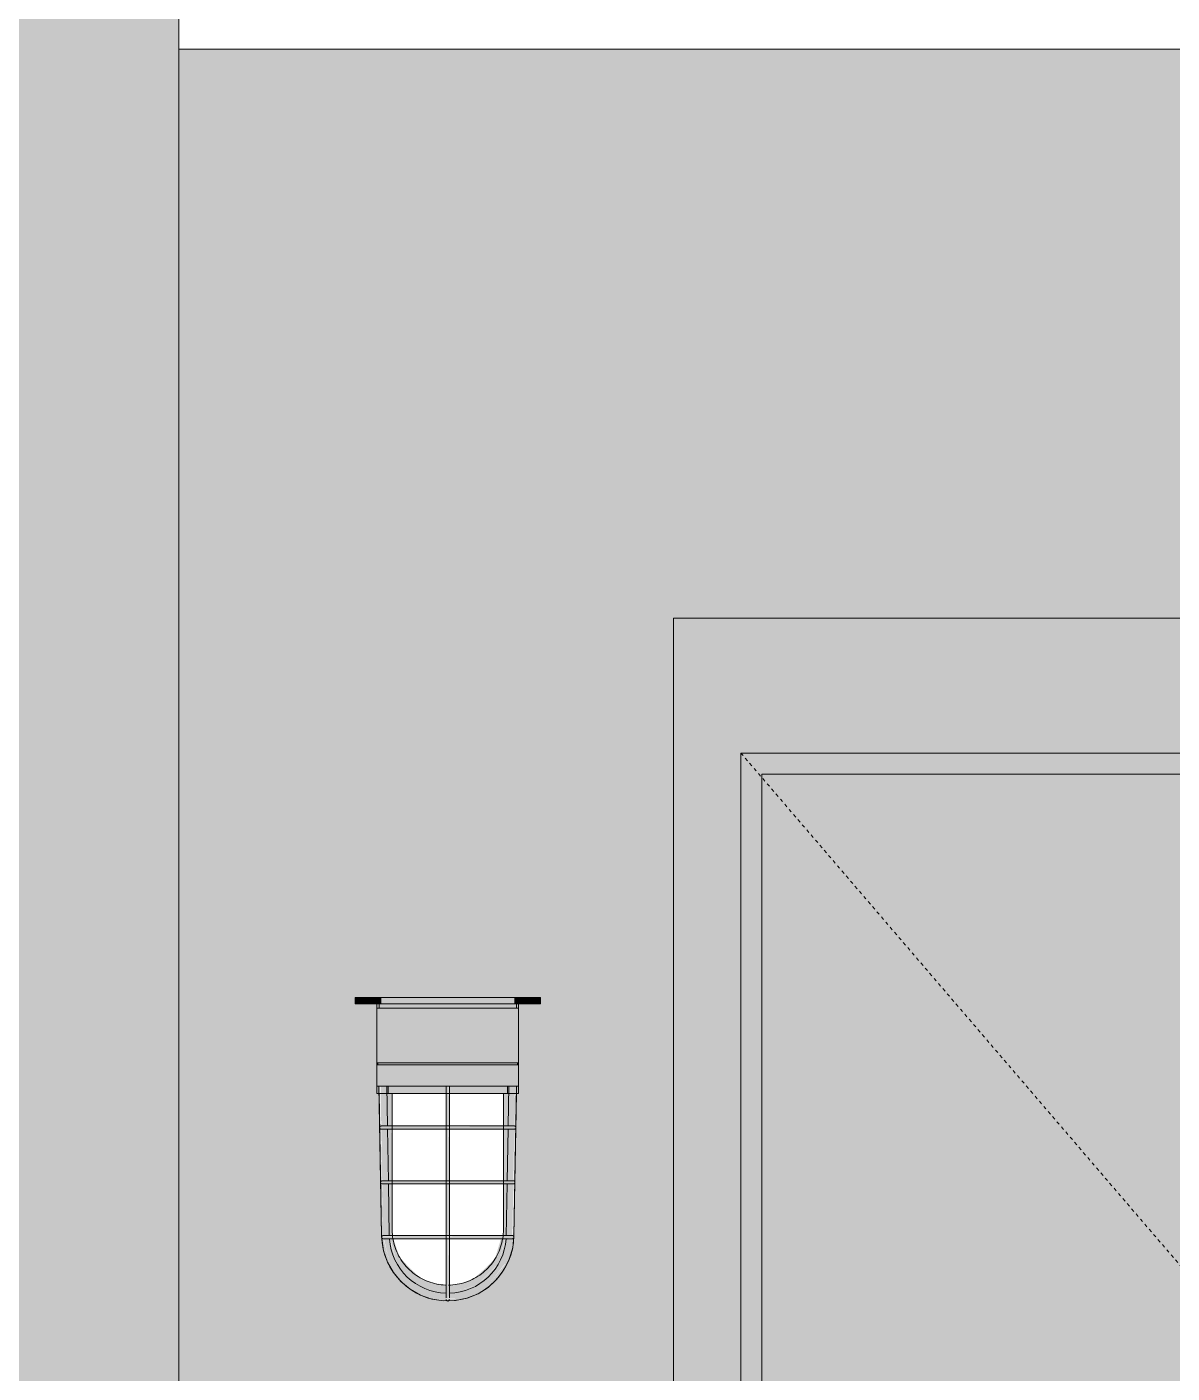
# Model space of a CAD drawing. Header units: inches. Extents: x 2872 to 9394, y -6 to 375.
# Drawn here: x 6755.53 to 6789.47, y 201.61 to 241.53 of the extents above; entities that cross this region are included whole.
import ezdxf

# ---------------------------------------------------------------- set-up
doc = ezdxf.new("R2010")
doc.units = ezdxf.units.IN
doc.header["$MEASUREMENT"] = 0
doc.linetypes.add('Dash 1_16_', pattern=[0.125, 0.0625, -0.0625])
for name, color, linetype, lineweight in [('0-4', 90, 'Continuous', 5), ('A-DOOR', 31, 'Continuous', 18), ('A-DOOR-10', 31, 'Dash 1_16_', 9), ('A-DOOR-FRAM', 31, 'Continuous', 9), ('A-DOOR-FRAM-3', 31, 'Continuous', 18), ('A-FLOR-4', 250, 'Continuous', 18), ('E-LITE-EQPM', 33, 'Continuous', 9), ('I-WALL', 2, 'Continuous', 18), ('I-WALL-1', 2, 'Continuous', 5)]:
    doc.layers.add(name, color=color, linetype=linetype, lineweight=lineweight)

# ---------------------------------------------------------------- blocks, each defined once
blk = doc.blocks.new('CTR - 1st Phase - Shell_rvt-6-INTERIOR ELEVATION - CORRIDOR EAST _202_E_ - 2ND FLOOR - WEST WALL')
at = {"layer": 'A-FLOR-4'}
blk.add_line((2775.699, 240.875), (2653.749, 240.875), dxfattribs=at)
blk = doc.blocks.new('Lighting-Flood-Cooper-All-Pro-VT1730-LED - Lighting-Flood-Cooper-All-Pro-VT1730-LED-V60-INTERIOR ELEVATION - CORRIDOR EAST _202_E_ - 2ND FLOOR - WEST WALL')
at = {"layer": 'E-LITE-EQPM'}
for points in [[(2765.167, 212.562), (2765.167, 212.75), (2764.976, 212.75), (2764.99, 212.562), (2765.11, 212.562)], [(2765.273, 212.562), (2765.375, 212.562), (2765.375, 212.75), (2765.167, 212.75), (2765.167, 212.562)], [(2765.52, 212.562), (2765.738, 212.562), (2765.724, 212.75), (2765.375, 212.75), (2765.375, 212.562)], [(2768.762, 210.812), (2769.824, 210.812), (2769.824, 212.437), (2765.624, 212.437), (2765.624, 210.812), (2768.612, 210.812)], [(2765.823, 212.437), (2769.761, 212.437), (2769.761, 212.562), (2765.686, 212.562), (2765.686, 212.437), (2765.787, 212.437)], [(2769.09, 212.562), (2769.709, 212.562), (2769.699, 212.75), (2765.738, 212.75), (2765.749, 212.562), (2769.065, 212.562)], [(2769.709, 212.562), (2770.072, 212.562), (2770.072, 212.75), (2769.709, 212.75), (2769.709, 212.601)], [(2770.072, 212.562), (2770.281, 212.562), (2770.281, 212.75), (2770.072, 212.75)], [(2770.338, 212.562), (2770.472, 212.562), (2770.457, 212.75), (2770.281, 212.75), (2770.281, 212.562)], [(2768.914, 210.75), (2769.792, 210.75), (2769.792, 210.812), (2765.655, 210.812), (2765.655, 210.75), (2768.851, 210.75)], [(2769.033, 210.125), (2769.824, 210.125), (2769.824, 210.75), (2765.624, 210.75), (2765.624, 210.125), (2768.91, 210.125)], [(2765.765, 205.678), (2765.808, 205.69), (2765.709, 210.125), (2765.687, 210.125), (2765.738, 207.068), (2765.752, 206.582), (2765.765, 205.679)], [(2769.683, 205.678), (2769.739, 208.736), (2769.742, 209.221), (2769.755, 210.125), (2769.716, 210.125), (2769.661, 205.679), (2769.677, 205.679)], [(2769.153, 207.221), (2769.684, 207.24), (2769.657, 207.315), (2767.771, 207.294), (2767.724, 207.27), (2767.677, 207.297), (2767.669, 207.315), (2765.771, 207.297), (2765.763, 207.24), (2765.924, 207.221), (2766.023, 207.221), (2767.677, 207.225), (2767.696, 207.261), (2767.74, 207.265), (2767.771, 207.242), (2767.771, 207.221), (2769.09, 207.221)], [(2767.668, 203.752), (2768.062, 203.788), (2768.301, 203.844), (2768.582, 203.953), (2768.995, 204.218), (2769.215, 204.449), (2769.439, 204.77), (2769.551, 205.022), (2769.606, 205.157), (2769.661, 205.449), (2769.661, 205.679), (2769.65, 205.664), (2769.631, 205.611), (2769.619, 205.596), (2769.413, 204.828), (2768.906, 204.206), (2768.145, 203.844), (2767.748, 203.826), (2767.712, 203.768), (2767.689, 203.776), (2767.689, 203.837), (2767.677, 203.844), (2767.259, 203.865), (2766.541, 204.206), (2766.006, 204.872), (2765.809, 205.614), (2765.794, 205.615), (2765.778, 205.679), (2765.77, 205.678), (2765.816, 205.281), (2765.842, 205.157), (2766.066, 204.662), (2766.422, 204.252), (2766.657, 204.074), (2766.9, 203.932), (2767.408, 203.776), (2767.623, 203.762)], [(2766.628, 205.596), (2767.681, 205.599), (2767.699, 205.637), (2767.756, 205.631), (2767.771, 205.596), (2769.653, 205.615), (2769.627, 205.69), (2767.758, 205.672), (2767.74, 205.647), (2767.697, 205.655), (2767.688, 205.687), (2767.677, 205.69), (2765.8, 205.669), (2765.798, 205.615), (2766.265, 205.596), (2766.597, 205.596)]]:
    blk.add_hatch(color=256, dxfattribs=at).paths.add_polyline_path(points, flags=0)
h = blk.add_hatch(color=256, dxfattribs=at)
h.paths.add_polyline_path([(2767.473, 203.844), (2767.677, 203.844), (2767.677, 203.991), (2766.866, 204.206), (2766.222, 204.864), (2765.992, 205.597), (2765.827, 205.606), (2766.009, 204.86), (2766.541, 204.206), (2767.302, 203.844)], flags=0)
h.paths.add_polyline_path([(2768.145, 203.844), (2768.907, 204.206), (2769.448, 204.896), (2769.622, 205.61), (2769.433, 205.596), (2769.215, 204.828), (2768.582, 204.206), (2767.771, 203.991), (2767.771, 203.844), (2768.062, 203.844)], flags=0)
h.paths.add_polyline_path([(2765.809, 205.686), (2765.893, 205.69), (2765.99, 205.702), (2765.963, 207.23), (2765.846, 207.226), (2765.782, 207.221), (2765.808, 205.69)], flags=0)
h.paths.add_polyline_path([(2769.639, 205.686), (2769.666, 207.237), (2769.484, 207.221), (2769.458, 205.69), (2769.639, 205.686)], flags=0)
h.paths.add_polyline_path([(2765.78, 207.312), (2765.862, 207.315), (2765.962, 207.315), (2765.935, 208.855), (2765.826, 208.85), (2765.753, 208.846), (2765.78, 207.315)], flags=0)
h.paths.add_polyline_path([(2769.667, 207.312), (2769.694, 208.861), (2769.513, 208.846), (2769.486, 207.315), (2769.657, 207.315)], flags=0)
h.paths.add_polyline_path([(2765.752, 208.937), (2765.835, 208.94), (2765.933, 208.94), (2765.912, 210.125), (2765.731, 210.125), (2765.752, 208.94)], flags=0)
h.paths.add_polyline_path([(2769.696, 208.937), (2769.716, 210.125), (2769.535, 210.125), (2769.535, 208.94), (2769.685, 208.94)], flags=0)
h = blk.add_hatch(color=256, dxfattribs=at)
h.paths.add_polyline_path([(2765.99, 209.899), (2767.679, 209.899), (2767.677, 210.125), (2765.956, 210.125), (2765.956, 209.899)], flags=0)
h.paths.add_polyline_path([(2769.126, 209.899), (2769.492, 209.899), (2769.492, 210.125), (2767.759, 210.125), (2767.78, 209.899), (2769.09, 209.899)], flags=0)
h = blk.add_hatch(color=256, dxfattribs=at)
h.paths.add_polyline_path([(2767.718, 205.678), (2767.759, 205.69), (2767.771, 206.451), (2767.756, 207.257), (2767.724, 207.265), (2767.677, 207.245), (2767.697, 205.679), (2767.708, 205.678)], flags=0)
h.paths.add_polyline_path([(2767.733, 207.27), (2767.771, 207.302), (2767.752, 208.882), (2767.751, 208.905), (2767.771, 208.94), (2767.75, 210.125), (2767.688, 210.107), (2767.677, 209.356), (2767.699, 208.898), (2767.69, 208.882), (2767.677, 208.842), (2767.696, 207.278), (2767.724, 207.27)], flags=0)
h = blk.add_hatch(color=256, dxfattribs=at)
h.paths.add_polyline_path([(2769.153, 208.846), (2769.712, 208.864), (2769.685, 208.94), (2767.771, 208.918), (2767.754, 208.881), (2767.771, 208.846), (2769.09, 208.846)], flags=0)
h.paths.add_polyline_path([(2766.056, 208.846), (2767.677, 208.85), (2767.699, 208.89), (2767.691, 208.906), (2767.625, 208.94), (2765.75, 208.936), (2765.736, 208.864), (2765.898, 208.846), (2765.986, 208.846), (2766.054, 208.846)], flags=0)
h = blk.add_hatch(color=256, dxfattribs=at)
h.paths.add_polyline_path([(2767.729, 203.762), (2767.771, 203.964), (2767.75, 205.477), (2767.748, 205.639), (2767.689, 205.631), (2767.681, 205.596), (2767.677, 203.844), (2767.706, 203.826), (2767.706, 203.77), (2767.725, 203.764)], flags=0)
h.paths.add_polyline_path([(2767.724, 205.644), (2767.746, 205.649), (2767.75, 205.679), (2767.69, 205.66), (2767.721, 205.645)], flags=0)
for p, q in [((2764.974, 212.75), (2764.974, 212.562)), ((2764.976, 212.75), (2765.167, 212.75)), ((2765.167, 212.562), (2764.976, 212.562)), ((2765.167, 212.75), (2765.375, 212.75)), ((2765.167, 212.75), (2765.167, 212.562)), ((2765.375, 212.562), (2765.167, 212.562)), ((2765.375, 212.75), (2765.738, 212.75)), ((2765.738, 212.562), (2765.375, 212.562)), ((2765.624, 209.899), (2765.624, 212.75)), ((2765.624, 212.75), (2769.824, 212.75)), ((2765.624, 212.437), (2765.624, 210.812)), ((2765.624, 212.437), (2769.824, 212.437)), ((2765.686, 212.562), (2765.686, 212.437)), ((2765.738, 212.75), (2769.709, 212.75)), ((2765.738, 212.562), (2765.738, 212.75)), ((2769.709, 212.562), (2765.738, 212.562)), ((2769.709, 212.75), (2770.072, 212.75)), ((2769.709, 212.75), (2769.709, 212.562)), ((2770.072, 212.562), (2769.709, 212.562)), ((2769.761, 212.437), (2769.761, 212.562)), ((2769.824, 212.75), (2769.824, 209.899)), ((2769.824, 210.812), (2769.824, 212.437)), ((2770.072, 212.75), (2770.281, 212.75)), ((2770.281, 212.562), (2770.072, 212.562)), ((2770.281, 212.75), (2770.472, 212.75)), ((2770.281, 212.75), (2770.281, 212.562)), ((2770.472, 212.562), (2770.281, 212.562)), ((2770.474, 212.562), (2770.474, 212.75)), ((2765.624, 210.812), (2769.824, 210.812)), ((2765.655, 210.812), (2765.655, 210.75)), ((2769.792, 210.75), (2769.792, 210.812)), ((2765.624, 210.75), (2765.624, 210.125)), ((2765.624, 210.75), (2769.824, 210.75)), ((2769.824, 210.125), (2769.824, 210.75)), ((2765.624, 210.125), (2769.824, 210.125)), ((2765.684, 210.125), (2765.762, 205.678)), ((2765.913, 210.125), (2765.933, 208.94)), ((2765.956, 210.125), (2765.956, 209.899)), ((2767.677, 210.126), (2767.677, 205.679)), ((2767.771, 205.679), (2767.771, 210.126)), ((2769.492, 209.899), (2769.492, 210.125)), ((2769.535, 210.125), (2769.514, 208.94)), ((2769.686, 205.678), (2769.763, 210.125)), ((2769.824, 209.899), (2765.624, 209.899)), ((2765.688, 209.899), (2765.762, 205.681)), ((2765.956, 209.899), (2767.679, 209.899)), ((2766.074, 209.899), (2766.074, 205.871)), ((2767.769, 209.899), (2769.492, 209.899)), ((2769.374, 205.871), (2769.374, 209.899)), ((2769.759, 209.899), (2769.686, 205.681)), ((2765.876, 208.846), (2765.903, 208.846)), ((2765.935, 208.855), (2765.962, 207.31)), ((2769.513, 208.846), (2769.486, 207.31)), ((2765.903, 207.221), (2765.922, 207.221)), ((2765.963, 207.23), (2765.99, 205.682)), ((2769.484, 207.224), (2769.457, 205.682)), ((2765.931, 205.596), (2765.951, 205.596)), ((2767.677, 205.596), (2767.677, 205.303)), ((2767.677, 203.991), (2767.677, 204.206)), ((2767.771, 204.206), (2767.771, 203.991)), ((2767.677, 203.844), (2767.677, 203.978)), ((2767.771, 203.978), (2767.771, 203.844))]:
    blk.add_line(p, q, dxfattribs=at)
at = {"layer": 'E-LITE-EQPM', "flags": 128}
for points in [[(2765.752, 208.846), (2765.75, 208.846), (2765.748, 208.846), (2765.746, 208.846), (2765.744, 208.846), (2765.742, 208.847), (2765.741, 208.847), (2765.739, 208.848), (2765.737, 208.848), (2765.735, 208.849), (2765.734, 208.85), (2765.732, 208.85), (2765.73, 208.851), (2765.728, 208.852), (2765.727, 208.853), (2765.725, 208.854), (2765.724, 208.855), (2765.722, 208.856), (2765.721, 208.858), (2765.719, 208.859), (2765.718, 208.86), (2765.717, 208.861), (2765.716, 208.863), (2765.714, 208.864), (2765.713, 208.866), (2765.712, 208.867), (2765.711, 208.869), (2765.71, 208.871), (2765.71, 208.872), (2765.709, 208.874), (2765.708, 208.876), (2765.707, 208.878), (2765.707, 208.879), (2765.706, 208.881), (2765.706, 208.883), (2765.706, 208.885), (2765.705, 208.887), (2765.705, 208.889), (2765.705, 208.89), (2765.705, 208.892), (2765.705, 208.894), (2765.705, 208.896), (2765.705, 208.898), (2765.705, 208.9), (2765.706, 208.902), (2765.706, 208.903), (2765.707, 208.905), (2765.707, 208.907), (2765.708, 208.909), (2765.708, 208.911), (2765.709, 208.912), (2765.71, 208.914), (2765.711, 208.916), (2765.712, 208.917), (2765.713, 208.919), (2765.714, 208.92), (2765.715, 208.922), (2765.716, 208.923), (2765.717, 208.925), (2765.719, 208.926), (2765.72, 208.927), (2765.722, 208.929), (2765.723, 208.93), (2765.724, 208.931), (2765.726, 208.932), (2765.728, 208.933), (2765.729, 208.934), (2765.731, 208.935), (2765.733, 208.936), (2765.734, 208.936), (2765.736, 208.937), (2765.738, 208.938), (2765.74, 208.938), (2765.741, 208.938), (2765.743, 208.939), (2765.745, 208.939), (2765.747, 208.939), (2765.749, 208.94), (2765.751, 208.94), (2765.752, 208.94)], [(2765.752, 208.94), (2765.753, 208.94), (2765.758, 208.94), (2765.766, 208.94), (2765.777, 208.94), (2765.791, 208.94), (2765.808, 208.94)], [(2769.696, 208.94), (2769.694, 208.94), (2769.689, 208.94), (2769.682, 208.94), (2769.671, 208.94), (2769.656, 208.94), (2769.639, 208.94), (2769.619, 208.94), (2769.596, 208.94), (2769.569, 208.94), (2769.54, 208.94), (2769.508, 208.94), (2769.473, 208.94), (2769.435, 208.94), (2769.394, 208.94), (2769.351, 208.94), (2769.305, 208.94), (2769.257, 208.94), (2769.206, 208.94), (2769.153, 208.94), (2769.098, 208.94), (2769.04, 208.94), (2768.98, 208.94), (2768.918, 208.94), (2768.855, 208.94), (2768.789, 208.94), (2768.722, 208.94), (2768.653, 208.94), (2768.583, 208.94), (2768.511, 208.94), (2768.438, 208.94), (2768.364, 208.94), (2768.289, 208.94), (2768.213, 208.94), (2768.136, 208.94), (2768.059, 208.94), (2767.981, 208.94), (2767.903, 208.94), (2767.824, 208.94), (2767.745, 208.94), (2767.666, 208.94), (2767.587, 208.94), (2767.509, 208.94), (2767.431, 208.94), (2767.353, 208.94), (2767.276, 208.94), (2767.199, 208.94), (2767.124, 208.94), (2767.049, 208.94), (2766.975, 208.94), (2766.903, 208.94), (2766.832, 208.94), (2766.762, 208.94), (2766.694, 208.94), (2766.628, 208.94), (2766.563, 208.94), (2766.5, 208.94), (2766.44, 208.94), (2766.381, 208.94), (2766.324, 208.94), (2766.27, 208.94), (2766.218, 208.94), (2766.168, 208.94), (2766.121, 208.94), (2766.076, 208.94), (2766.034, 208.94), (2765.995, 208.94), (2765.958, 208.94), (2765.924, 208.94), (2765.894, 208.94), (2765.866, 208.94), (2765.841, 208.94), (2765.819, 208.94), (2765.8, 208.94), (2765.784, 208.94), (2765.772, 208.94), (2765.762, 208.94), (2765.756, 208.94), (2765.752, 208.94), (2765.752, 208.94)], [(2765.819, 208.846), (2765.8, 208.846), (2765.784, 208.846), (2765.772, 208.846), (2765.762, 208.846), (2765.756, 208.846), (2765.752, 208.846), (2765.752, 208.846)], [(2765.752, 208.846), (2765.753, 208.846), (2765.758, 208.846), (2765.766, 208.846), (2765.777, 208.846), (2765.791, 208.846), (2765.808, 208.846), (2765.829, 208.846), (2765.852, 208.846), (2765.878, 208.846), (2765.907, 208.846), (2765.94, 208.846), (2765.975, 208.846), (2766.012, 208.846), (2766.053, 208.846), (2766.096, 208.846), (2766.142, 208.846), (2766.19, 208.846), (2766.241, 208.846), (2766.294, 208.846), (2766.35, 208.846), (2766.408, 208.846), (2766.467, 208.846), (2766.529, 208.846), (2766.593, 208.846), (2766.658, 208.846), (2766.725, 208.846), (2766.794, 208.846), (2766.865, 208.846), (2766.936, 208.846), (2767.009, 208.846), (2767.083, 208.846), (2767.158, 208.846), (2767.234, 208.846), (2767.311, 208.846), (2767.389, 208.846), (2767.467, 208.846), (2767.545, 208.846), (2767.624, 208.846), (2767.702, 208.846), (2767.781, 208.846), (2767.86, 208.846), (2767.939, 208.846), (2768.017, 208.846), (2768.095, 208.846), (2768.172, 208.846), (2768.248, 208.846), (2768.324, 208.846), (2768.398, 208.846), (2768.472, 208.846), (2768.544, 208.846), (2768.615, 208.846), (2768.685, 208.846), (2768.753, 208.846), (2768.82, 208.846), (2768.884, 208.846), (2768.947, 208.846), (2769.008, 208.846), (2769.067, 208.846), (2769.123, 208.846), (2769.178, 208.846), (2769.23, 208.846), (2769.28, 208.846), (2769.327, 208.846), (2769.371, 208.846), (2769.413, 208.846), (2769.453, 208.846), (2769.489, 208.846), (2769.523, 208.846), (2769.554, 208.846), (2769.582, 208.846), (2769.607, 208.846), (2769.629, 208.846), (2769.647, 208.846), (2769.663, 208.846), (2769.676, 208.846), (2769.686, 208.846), (2769.692, 208.846), (2769.695, 208.846), (2769.696, 208.846)], [(2769.696, 208.846), (2769.694, 208.846), (2769.689, 208.846), (2769.682, 208.846), (2769.671, 208.846), (2769.656, 208.846), (2769.639, 208.846), (2769.619, 208.846)], [(2769.629, 208.94), (2769.647, 208.94), (2769.663, 208.94), (2769.676, 208.94), (2769.686, 208.94), (2769.692, 208.94), (2769.695, 208.94), (2769.696, 208.94)], [(2769.696, 208.94), (2769.698, 208.94), (2769.699, 208.939), (2769.701, 208.939), (2769.703, 208.939), (2769.705, 208.939), (2769.707, 208.938), (2769.709, 208.938), (2769.71, 208.937), (2769.712, 208.937), (2769.714, 208.936), (2769.716, 208.935), (2769.717, 208.934), (2769.719, 208.933), (2769.721, 208.932), (2769.722, 208.931), (2769.724, 208.93), (2769.725, 208.929), (2769.727, 208.928), (2769.728, 208.927), (2769.729, 208.925), (2769.731, 208.924), (2769.732, 208.923), (2769.733, 208.921), (2769.734, 208.92), (2769.735, 208.918), (2769.736, 208.916), (2769.737, 208.915), (2769.738, 208.913), (2769.739, 208.911), (2769.739, 208.91), (2769.74, 208.908), (2769.741, 208.906), (2769.741, 208.904), (2769.742, 208.903), (2769.742, 208.901), (2769.742, 208.899), (2769.742, 208.897), (2769.743, 208.895), (2769.743, 208.893), (2769.743, 208.891), (2769.742, 208.89), (2769.742, 208.888), (2769.742, 208.886), (2769.742, 208.884), (2769.741, 208.882), (2769.741, 208.88), (2769.74, 208.878), (2769.74, 208.877), (2769.739, 208.875), (2769.738, 208.873), (2769.738, 208.872), (2769.737, 208.87), (2769.736, 208.868), (2769.735, 208.867), (2769.734, 208.865), (2769.732, 208.864), (2769.731, 208.862), (2769.73, 208.861), (2769.729, 208.859), (2769.727, 208.858), (2769.726, 208.857), (2769.724, 208.856), (2769.723, 208.855), (2769.721, 208.854), (2769.72, 208.853), (2769.718, 208.852), (2769.717, 208.851), (2769.715, 208.85), (2769.713, 208.849), (2769.711, 208.849), (2769.71, 208.848), (2769.708, 208.847), (2769.706, 208.847), (2769.704, 208.847), (2769.702, 208.846), (2769.7, 208.846), (2769.699, 208.846), (2769.697, 208.846), (2769.696, 208.846)], [(2765.78, 207.221), (2765.778, 207.221), (2765.776, 207.221), (2765.774, 207.221), (2765.772, 207.221), (2765.77, 207.222), (2765.768, 207.222), (2765.767, 207.223), (2765.765, 207.223), (2765.763, 207.224), (2765.761, 207.225), (2765.76, 207.225), (2765.758, 207.226), (2765.756, 207.227), (2765.755, 207.228), (2765.753, 207.229), (2765.752, 207.23), (2765.75, 207.231), (2765.749, 207.233), (2765.747, 207.234), (2765.746, 207.235), (2765.745, 207.236), (2765.743, 207.238), (2765.742, 207.239), (2765.741, 207.241), (2765.74, 207.242), (2765.739, 207.244), (2765.738, 207.246), (2765.737, 207.247), (2765.737, 207.249), (2765.736, 207.251), (2765.735, 207.253), (2765.735, 207.254), (2765.734, 207.256), (2765.734, 207.258), (2765.733, 207.26), (2765.733, 207.262), (2765.733, 207.264), (2765.733, 207.265), (2765.733, 207.267), (2765.733, 207.269), (2765.733, 207.271), (2765.733, 207.273), (2765.733, 207.275), (2765.734, 207.277), (2765.734, 207.278), (2765.734, 207.28), (2765.735, 207.282), (2765.736, 207.284), (2765.736, 207.286), (2765.737, 207.287), (2765.738, 207.289), (2765.739, 207.291), (2765.74, 207.292), (2765.741, 207.294), (2765.742, 207.295), (2765.743, 207.297), (2765.744, 207.298), (2765.745, 207.3), (2765.747, 207.301), (2765.748, 207.302), (2765.749, 207.304), (2765.751, 207.305), (2765.752, 207.306), (2765.754, 207.307), (2765.755, 207.308), (2765.757, 207.309), (2765.759, 207.31), (2765.76, 207.311), (2765.762, 207.311), (2765.764, 207.312), (2765.766, 207.313), (2765.767, 207.313), (2765.769, 207.313), (2765.771, 207.314), (2765.773, 207.314), (2765.775, 207.314), (2765.777, 207.315), (2765.779, 207.315), (2765.78, 207.315)], [(2765.78, 207.315), (2765.781, 207.315), (2765.786, 207.315), (2765.794, 207.315), (2765.804, 207.315), (2765.818, 207.315), (2765.835, 207.315), (2765.855, 207.315)], [(2769.668, 207.315), (2769.666, 207.315), (2769.662, 207.315), (2769.654, 207.315), (2769.643, 207.315), (2769.629, 207.315), (2769.612, 207.315), (2769.592, 207.315), (2769.569, 207.315), (2769.543, 207.315), (2769.514, 207.315), (2769.483, 207.315), (2769.448, 207.315), (2769.411, 207.315), (2769.371, 207.315), (2769.328, 207.315), (2769.283, 207.315), (2769.235, 207.315), (2769.185, 207.315), (2769.133, 207.315), (2769.078, 207.315), (2769.021, 207.315), (2768.962, 207.315), (2768.902, 207.315), (2768.839, 207.315), (2768.774, 207.315), (2768.708, 207.315), (2768.64, 207.315), (2768.571, 207.315), (2768.5, 207.315), (2768.428, 207.315), (2768.355, 207.315), (2768.281, 207.315), (2768.206, 207.315), (2768.131, 207.315), (2768.054, 207.315), (2767.977, 207.315), (2767.9, 207.315), (2767.822, 207.315), (2767.745, 207.315), (2767.667, 207.315), (2767.589, 207.315), (2767.512, 207.315), (2767.435, 207.315), (2767.358, 207.315), (2767.282, 207.315), (2767.207, 207.315), (2767.132, 207.315), (2767.059, 207.315), (2766.986, 207.315), (2766.915, 207.315), (2766.845, 207.315), (2766.776, 207.315), (2766.709, 207.315), (2766.643, 207.315), (2766.58, 207.315), (2766.518, 207.315), (2766.458, 207.315), (2766.4, 207.315), (2766.344, 207.315), (2766.29, 207.315), (2766.239, 207.315), (2766.19, 207.315), (2766.143, 207.315), (2766.099, 207.315), (2766.058, 207.315), (2766.019, 207.315), (2765.983, 207.315), (2765.95, 207.315), (2765.919, 207.315), (2765.892, 207.315), (2765.867, 207.315), (2765.846, 207.315), (2765.827, 207.315), (2765.812, 207.315), (2765.799, 207.315), (2765.79, 207.315), (2765.783, 207.315), (2765.78, 207.315), (2765.78, 207.315)], [(2765.846, 207.221), (2765.827, 207.221), (2765.812, 207.221), (2765.799, 207.221), (2765.79, 207.221), (2765.783, 207.221), (2765.78, 207.221), (2765.78, 207.221)], [(2765.78, 207.221), (2765.781, 207.221), (2765.786, 207.221), (2765.794, 207.221), (2765.804, 207.221), (2765.818, 207.221), (2765.835, 207.221), (2765.855, 207.221), (2765.878, 207.221), (2765.904, 207.221), (2765.933, 207.221), (2765.965, 207.221), (2765.999, 207.221), (2766.037, 207.221), (2766.077, 207.221), (2766.119, 207.221), (2766.164, 207.221), (2766.212, 207.221), (2766.262, 207.221), (2766.315, 207.221), (2766.369, 207.221), (2766.426, 207.221), (2766.485, 207.221), (2766.546, 207.221), (2766.609, 207.221), (2766.673, 207.221), (2766.74, 207.221), (2766.807, 207.221), (2766.877, 207.221), (2766.947, 207.221), (2767.019, 207.221), (2767.092, 207.221), (2767.166, 207.221), (2767.241, 207.221), (2767.317, 207.221), (2767.393, 207.221), (2767.47, 207.221), (2767.547, 207.221), (2767.625, 207.221), (2767.703, 207.221), (2767.781, 207.221), (2767.858, 207.221), (2767.936, 207.221), (2768.013, 207.221), (2768.089, 207.221), (2768.165, 207.221), (2768.241, 207.221), (2768.315, 207.221), (2768.389, 207.221), (2768.461, 207.221), (2768.533, 207.221), (2768.603, 207.221), (2768.671, 207.221), (2768.739, 207.221), (2768.804, 207.221), (2768.868, 207.221), (2768.93, 207.221), (2768.99, 207.221), (2769.048, 207.221), (2769.104, 207.221), (2769.157, 207.221), (2769.209, 207.221), (2769.258, 207.221), (2769.304, 207.221), (2769.348, 207.221), (2769.39, 207.221), (2769.428, 207.221), (2769.464, 207.221), (2769.498, 207.221), (2769.528, 207.221), (2769.556, 207.221), (2769.58, 207.221), (2769.602, 207.221), (2769.62, 207.221), (2769.636, 207.221), (2769.648, 207.221), (2769.658, 207.221), (2769.664, 207.221), (2769.667, 207.221), (2769.668, 207.221)], [(2769.668, 207.221), (2769.666, 207.221), (2769.662, 207.221), (2769.654, 207.221), (2769.643, 207.221), (2769.629, 207.221), (2769.612, 207.221), (2769.592, 207.221)], [(2769.602, 207.315), (2769.62, 207.315), (2769.636, 207.315), (2769.648, 207.315), (2769.658, 207.315), (2769.664, 207.315), (2769.667, 207.315), (2769.668, 207.315)], [(2769.668, 207.315), (2769.67, 207.315), (2769.672, 207.314), (2769.673, 207.314), (2769.675, 207.314), (2769.677, 207.314), (2769.679, 207.313), (2769.681, 207.313), (2769.683, 207.312), (2769.684, 207.312), (2769.686, 207.311), (2769.688, 207.31), (2769.69, 207.309), (2769.691, 207.308), (2769.693, 207.307), (2769.694, 207.306), (2769.696, 207.305), (2769.697, 207.304), (2769.699, 207.303), (2769.7, 207.302), (2769.702, 207.3), (2769.703, 207.299), (2769.704, 207.298), (2769.705, 207.296), (2769.706, 207.295), (2769.707, 207.293), (2769.708, 207.291), (2769.709, 207.29), (2769.71, 207.288), (2769.711, 207.286), (2769.712, 207.285), (2769.712, 207.283), (2769.713, 207.281), (2769.713, 207.279), (2769.714, 207.278), (2769.714, 207.276), (2769.714, 207.274), (2769.715, 207.272), (2769.715, 207.27), (2769.715, 207.268), (2769.715, 207.266), (2769.715, 207.265), (2769.714, 207.263), (2769.714, 207.261), (2769.714, 207.259), (2769.714, 207.257), (2769.713, 207.255), (2769.713, 207.253), (2769.712, 207.252), (2769.711, 207.25), (2769.711, 207.248), (2769.71, 207.247), (2769.709, 207.245), (2769.708, 207.243), (2769.707, 207.242), (2769.706, 207.24), (2769.705, 207.239), (2769.703, 207.237), (2769.702, 207.236), (2769.701, 207.234), (2769.7, 207.233), (2769.698, 207.232), (2769.697, 207.231), (2769.695, 207.23), (2769.694, 207.229), (2769.692, 207.228), (2769.69, 207.227), (2769.689, 207.226), (2769.687, 207.225), (2769.685, 207.224), (2769.684, 207.224), (2769.682, 207.223), (2769.68, 207.222), (2769.678, 207.222), (2769.676, 207.222), (2769.675, 207.221), (2769.673, 207.221), (2769.671, 207.221), (2769.669, 207.221), (2769.668, 207.221)], [(2769.686, 205.678), (2769.648, 205.328), (2769.548, 204.99), (2769.389, 204.675), (2769.177, 204.394), (2768.917, 204.155), (2768.62, 203.967), (2768.293, 203.835), (2767.948, 203.763), (2767.595, 203.755), (2767.247, 203.809), (2766.914, 203.925), (2766.607, 204.099), (2766.337, 204.325), (2766.111, 204.595), (2765.937, 204.902), (2765.821, 205.234), (2765.762, 205.678)], [(2765.81, 205.596), (2765.808, 205.596), (2765.806, 205.596), (2765.805, 205.596), (2765.803, 205.596), (2765.801, 205.597), (2765.799, 205.597), (2765.797, 205.598), (2765.795, 205.598), (2765.794, 205.599), (2765.792, 205.6), (2765.79, 205.6), (2765.789, 205.601), (2765.787, 205.602), (2765.785, 205.603), (2765.784, 205.604), (2765.782, 205.605), (2765.781, 205.606), (2765.779, 205.608), (2765.778, 205.609), (2765.777, 205.61), (2765.775, 205.611), (2765.774, 205.613), (2765.773, 205.614), (2765.772, 205.616), (2765.771, 205.617), (2765.77, 205.619), (2765.769, 205.621), (2765.768, 205.622), (2765.767, 205.624), (2765.767, 205.626), (2765.766, 205.628), (2765.765, 205.629), (2765.765, 205.631), (2765.764, 205.633), (2765.764, 205.635), (2765.764, 205.637), (2765.764, 205.639), (2765.763, 205.64), (2765.763, 205.642), (2765.763, 205.644), (2765.763, 205.646), (2765.764, 205.648), (2765.764, 205.65), (2765.764, 205.652), (2765.765, 205.653), (2765.765, 205.655), (2765.766, 205.657), (2765.766, 205.659), (2765.767, 205.661), (2765.768, 205.662), (2765.768, 205.664), (2765.769, 205.666), (2765.77, 205.667), (2765.771, 205.669), (2765.772, 205.67), (2765.773, 205.672), (2765.775, 205.673), (2765.776, 205.675), (2765.777, 205.676), (2765.779, 205.677), (2765.78, 205.679), (2765.781, 205.68), (2765.783, 205.681), (2765.784, 205.682), (2765.786, 205.683), (2765.788, 205.684), (2765.789, 205.685), (2765.791, 205.686), (2765.793, 205.686), (2765.795, 205.687), (2765.796, 205.688), (2765.798, 205.688), (2765.8, 205.688), (2765.802, 205.689), (2765.804, 205.689), (2765.805, 205.689), (2765.807, 205.69), (2765.809, 205.69), (2765.81, 205.69)], [(2765.81, 205.69), (2765.812, 205.69), (2765.816, 205.69), (2765.824, 205.69), (2765.835, 205.69), (2765.848, 205.69), (2765.865, 205.69), (2765.885, 205.69)], [(2769.637, 205.69), (2769.636, 205.69), (2769.631, 205.69), (2769.623, 205.69), (2769.613, 205.69), (2769.599, 205.69), (2769.582, 205.69), (2769.563, 205.69), (2769.54, 205.69), (2769.515, 205.69), (2769.486, 205.69), (2769.455, 205.69), (2769.421, 205.69), (2769.384, 205.69), (2769.345, 205.69), (2769.303, 205.69), (2769.259, 205.69), (2769.212, 205.69), (2769.162, 205.69), (2769.111, 205.69), (2769.057, 205.69), (2769.001, 205.69), (2768.943, 205.69), (2768.883, 205.69), (2768.821, 205.69), (2768.758, 205.69), (2768.692, 205.69), (2768.626, 205.69), (2768.557, 205.69), (2768.488, 205.69), (2768.417, 205.69), (2768.345, 205.69), (2768.272, 205.69), (2768.199, 205.69), (2768.124, 205.69), (2768.049, 205.69), (2767.973, 205.69), (2767.897, 205.69), (2767.821, 205.69), (2767.744, 205.69), (2767.668, 205.69), (2767.591, 205.69), (2767.515, 205.69), (2767.439, 205.69), (2767.364, 205.69), (2767.289, 205.69), (2767.215, 205.69), (2767.141, 205.69), (2767.069, 205.69), (2766.998, 205.69), (2766.927, 205.69), (2766.858, 205.69), (2766.791, 205.69), (2766.725, 205.69), (2766.66, 205.69), (2766.598, 205.69), (2766.537, 205.69), (2766.478, 205.69), (2766.421, 205.69), (2766.366, 205.69), (2766.313, 205.69), (2766.262, 205.69), (2766.214, 205.69), (2766.168, 205.69), (2766.125, 205.69), (2766.084, 205.69), (2766.046, 205.69), (2766.01, 205.69), (2765.978, 205.69), (2765.948, 205.69), (2765.921, 205.69), (2765.897, 205.69), (2765.875, 205.69), (2765.857, 205.69), (2765.842, 205.69), (2765.829, 205.69), (2765.82, 205.69), (2765.814, 205.69), (2765.811, 205.69), (2765.81, 205.69)], [(2765.897, 205.596), (2765.875, 205.596), (2765.857, 205.596), (2765.842, 205.596), (2765.829, 205.596), (2765.82, 205.596), (2765.814, 205.596), (2765.811, 205.596), (2765.81, 205.596)], [(2765.81, 205.596), (2765.812, 205.596), (2765.816, 205.596), (2765.824, 205.596), (2765.835, 205.596), (2765.848, 205.596), (2765.865, 205.596), (2765.885, 205.596), (2765.907, 205.596), (2765.933, 205.596), (2765.961, 205.596), (2765.992, 205.596), (2766.026, 205.596), (2766.063, 205.596), (2766.103, 205.596), (2766.144, 205.596), (2766.189, 205.596), (2766.236, 205.596), (2766.285, 205.596), (2766.337, 205.596), (2766.391, 205.596), (2766.447, 205.596), (2766.505, 205.596), (2766.564, 205.596), (2766.626, 205.596), (2766.69, 205.596), (2766.755, 205.596), (2766.822, 205.596), (2766.89, 205.596), (2766.96, 205.596), (2767.03, 205.596), (2767.102, 205.596), (2767.175, 205.596), (2767.249, 205.596), (2767.323, 205.596), (2767.399, 205.596), (2767.474, 205.596), (2767.55, 205.596), (2767.627, 205.596), (2767.703, 205.596), (2767.78, 205.596), (2767.856, 205.596), (2767.932, 205.596), (2768.008, 205.596), (2768.084, 205.596), (2768.158, 205.596), (2768.233, 205.596), (2768.306, 205.596), (2768.378, 205.596), (2768.45, 205.596), (2768.52, 205.596), (2768.589, 205.596), (2768.657, 205.596), (2768.723, 205.596), (2768.787, 205.596), (2768.85, 205.596), (2768.911, 205.596), (2768.97, 205.596), (2769.027, 205.596), (2769.082, 205.596), (2769.135, 205.596), (2769.185, 205.596), (2769.234, 205.596), (2769.279, 205.596), (2769.323, 205.596), (2769.363, 205.596), (2769.402, 205.596), (2769.437, 205.596), (2769.47, 205.596), (2769.5, 205.596), (2769.527, 205.596), (2769.551, 205.596), (2769.572, 205.596), (2769.59, 205.596), (2769.606, 205.596), (2769.618, 205.596), (2769.627, 205.596), (2769.634, 205.596), (2769.637, 205.596), (2769.637, 205.596)], [(2767.658, 204.222), (2767.592, 204.226), (2767.526, 204.233), (2767.461, 204.242), (2767.396, 204.254), (2767.332, 204.268), (2767.268, 204.285), (2767.205, 204.305), (2767.142, 204.327), (2767.081, 204.351), (2767.021, 204.378), (2766.962, 204.408), (2766.904, 204.439), (2766.847, 204.473), (2766.792, 204.509), (2766.738, 204.548), (2766.686, 204.588), (2766.636, 204.631), (2766.587, 204.675), (2766.54, 204.722), (2766.495, 204.77), (2766.452, 204.82), (2766.411, 204.871), (2766.372, 204.925), (2766.335, 204.98), (2766.301, 205.036), (2766.268, 205.093), (2766.239, 205.152), (2766.211, 205.212), (2766.186, 205.273), (2766.163, 205.335), (2766.143, 205.398), (2766.125, 205.462), (2766.11, 205.526), (2766.098, 205.591), (2766.088, 205.656), (2766.081, 205.721), (2766.076, 205.787), (2766.074, 205.853), (2766.074, 205.871)], [(2767.677, 205.679), (2767.677, 204.86), (2767.677, 204.206), (2767.677, 203.844)], [(2769.374, 205.871), (2769.372, 205.805), (2769.368, 205.739), (2769.362, 205.674), (2769.353, 205.608), (2769.341, 205.543), (2769.326, 205.479), (2769.309, 205.415), (2769.29, 205.352), (2769.268, 205.29), (2769.243, 205.229), (2769.217, 205.168), (2769.187, 205.109), (2769.156, 205.051), (2769.122, 204.995), (2769.086, 204.939), (2769.047, 204.886), (2769.007, 204.834), (2768.964, 204.783), (2768.92, 204.734), (2768.873, 204.687), (2768.825, 204.642), (2768.775, 204.599), (2768.723, 204.558), (2768.67, 204.519), (2768.615, 204.483), (2768.559, 204.448), (2768.501, 204.416), (2768.443, 204.386), (2768.383, 204.358), (2768.322, 204.333), (2768.26, 204.311), (2768.197, 204.29), (2768.133, 204.273), (2768.069, 204.258), (2768.004, 204.245), (2767.939, 204.235), (2767.873, 204.228), (2767.808, 204.223), (2767.742, 204.221)], [(2767.771, 203.844), (2767.771, 204.206), (2767.771, 204.86), (2767.771, 205.679)], [(2769.637, 205.596), (2769.636, 205.596), (2769.631, 205.596), (2769.623, 205.596), (2769.613, 205.596), (2769.599, 205.596), (2769.582, 205.596), (2769.563, 205.596)], [(2769.572, 205.69), (2769.59, 205.69), (2769.606, 205.69), (2769.618, 205.69), (2769.627, 205.69), (2769.634, 205.69), (2769.637, 205.69), (2769.637, 205.69)], [(2769.637, 205.69), (2769.639, 205.69), (2769.641, 205.689), (2769.643, 205.689), (2769.645, 205.689), (2769.647, 205.689), (2769.648, 205.688), (2769.65, 205.688), (2769.652, 205.687), (2769.654, 205.687), (2769.656, 205.686), (2769.657, 205.685), (2769.659, 205.684), (2769.661, 205.683), (2769.662, 205.682), (2769.664, 205.681), (2769.665, 205.68), (2769.667, 205.679), (2769.668, 205.678), (2769.67, 205.677), (2769.671, 205.675), (2769.672, 205.674), (2769.673, 205.673), (2769.675, 205.671), (2769.676, 205.67), (2769.677, 205.668), (2769.678, 205.666), (2769.679, 205.665), (2769.679, 205.663), (2769.68, 205.661), (2769.681, 205.66), (2769.682, 205.658), (2769.682, 205.656), (2769.683, 205.654), (2769.683, 205.653), (2769.683, 205.651), (2769.684, 205.649), (2769.684, 205.647), (2769.684, 205.645), (2769.684, 205.643), (2769.684, 205.641), (2769.684, 205.64), (2769.684, 205.638), (2769.684, 205.636), (2769.683, 205.634), (2769.683, 205.632), (2769.682, 205.63), (2769.682, 205.628), (2769.681, 205.627), (2769.681, 205.625), (2769.68, 205.623), (2769.679, 205.622), (2769.678, 205.62), (2769.677, 205.618), (2769.676, 205.617), (2769.675, 205.615), (2769.674, 205.614), (2769.673, 205.612), (2769.672, 205.611), (2769.67, 205.609), (2769.669, 205.608), (2769.668, 205.607), (2769.666, 205.606), (2769.665, 205.605), (2769.663, 205.604), (2769.661, 205.603), (2769.66, 205.602), (2769.658, 205.601), (2769.656, 205.6), (2769.655, 205.599), (2769.653, 205.599), (2769.651, 205.598), (2769.649, 205.597), (2769.648, 205.597), (2769.646, 205.597), (2769.644, 205.596), (2769.642, 205.596), (2769.64, 205.596), (2769.638, 205.596), (2769.637, 205.596)], [(2767.771, 203.797), (2767.77, 203.79), (2767.768, 203.783), (2767.766, 203.777), (2767.763, 203.771), (2767.758, 203.766), (2767.753, 203.761), (2767.748, 203.757), (2767.737, 203.752), (2767.726, 203.75), (2767.716, 203.751), (2767.708, 203.753), (2767.701, 203.756), (2767.691, 203.764), (2767.685, 203.771), (2767.681, 203.777), (2767.678, 203.787), (2767.677, 203.797)]]:
    blk.add_lwpolyline(points, dxfattribs=at)
at = {"layer": 'E-LITE-EQPM'}
for centre, radius, start, end in [((2767.724, 205.715), 1.962, 181, 359), ((2767.724, 205.713), 1.734, 184.0035, 268.3796), ((2767.724, 205.713), 1.734, 271.4952, 356.0325)]:
    blk.add_arc(centre, radius, start, end, dxfattribs=at)
blk = doc.blocks.new('HOLLOW METAL - UNIT DOOR-V61-INTERIOR ELEVATION - CORRIDOR EAST _202_E_ - 2ND FLOOR - WEST WALL')
at = {"layer": 'A-DOOR'}
h = blk.add_hatch(color=256, dxfattribs=at)
h.paths.add_polyline_path([(2671.036, 136), (2705.786, 136), (2705.786, 219.375), (2671.036, 219.375), (2671.036, 137.972)], flags=0)
h.paths.add_polyline_path([(2673.266, 174.819), (2672.96, 174.859), (2672.675, 174.977), (2672.431, 175.165), (2672.243, 175.409), (2672.125, 175.694), (2672.085, 176), (2672.125, 176.306), (2672.243, 176.591), (2672.459, 176.857), (2672.675, 177.023), (2672.96, 177.141), (2673.266, 177.181), (2673.572, 177.141), (2673.899, 176.99), (2674.101, 176.835), (2674.289, 176.591), (2674.37, 176.394), (2678.089, 176.38), (2678.089, 175.606), (2674.37, 175.606), (2674.289, 175.409), (2674.101, 175.165), (2673.856, 174.977), (2673.572, 174.859)], flags=0)
at = {"layer": 'A-DOOR-FRAM-3'}
for points in [[(2706.411, 136), (2708.411, 136), (2708.411, 224), (2668.411, 224), (2668.411, 136), (2670.411, 136), (2670.411, 220), (2706.411, 220), (2706.411, 140.067)], [(2706.411, 136), (2706.411, 220), (2670.411, 220), (2670.411, 136), (2671.036, 136), (2671.036, 219.375), (2705.786, 219.375), (2705.786, 136)]]:
    blk.add_hatch(color=256, dxfattribs=at).paths.add_polyline_path(points, flags=0)
at = {"layer": 'A-DOOR-10'}
blk.add_line((2670.411, 220), (2706.411, 178), dxfattribs=at)
at = {"layer": 'A-DOOR-FRAM'}
for p, q in [((2708.411, 224), (2668.411, 224)), ((2668.411, 224), (2668.411, 136)), ((2670.411, 220), (2706.411, 220)), ((2670.411, 136), (2670.411, 220)), ((2671.036, 219.375), (2705.786, 219.375)), ((2671.036, 136), (2671.036, 219.375))]:
    blk.add_line(p, q, dxfattribs=at)

msp = doc.modelspace()

# ---------------------------------------------------------------- hatches: boundary and pattern name
at = {"layer": 'I-WALL'}
h = msp.add_hatch(color=256, dxfattribs=at)
h.paths.add_polyline_path([(6815.74381, 136), (6825.25114, 136), (6825.25114, 240.875), (6760.02614, 240.875), (6760.02614, 136), (6774.68864, 136), (6774.68864, 224), (6814.68864, 224), (6814.68864, 136)], flags=0)
h.paths.add_polyline_path([(6767.94493, 203.75228), (6767.88998, 203.76453), (6767.60343, 203.79943), (6767.14291, 203.95234), (6766.81814, 204.15824), (6766.6264, 204.32058), (6766.34386, 204.66195), (6766.17421, 205.02194), (6766.11918, 205.157), (6766.06426, 205.44918), (6766.03004, 206.20167), (6766.00522, 207.94823), (6765.97759, 209.31274), (6765.96156, 210.125), (6765.90114, 210.125), (6765.90114, 210.75), (6765.93239, 210.75), (6765.93239, 210.8125), (6765.90114, 210.8125), (6765.92028, 212.4375), (6765.96364, 212.4375), (6765.96364, 212.5625), (6765.253, 212.5625), (6765.26769, 212.75), (6770.74928, 212.75), (6770.73459, 212.5625), (6770.03864, 212.5625), (6770.03864, 212.4375), (6770.10114, 212.4375), (6770.10114, 210.8125), (6770.06989, 210.8125), (6770.06989, 210.75), (6770.10114, 210.75), (6770.10114, 210.125), (6770.03767, 210.125), (6769.9845, 207.06876), (6769.97694, 206.62732), (6769.94732, 205.57619), (6769.91624, 205.31422), (6769.8831, 205.157), (6769.65842, 204.66195), (6769.45024, 204.40213), (6769.25463, 204.20596), (6768.7874, 203.91878), (6768.4227, 203.80479), (6768.20288, 203.76177), (6768.00114, 203.75435)], flags=0)
h.paths.add_polyline_path([(6767.95426, 203.99109), (6767.95426, 204.22588), (6767.57958, 204.28509), (6767.24113, 204.4112), (6767.14291, 204.4716), (6766.81814, 204.78775), (6766.56732, 205.06172), (6766.39022, 205.59589), (6766.2926, 205.59369), (6766.50968, 204.82823), (6767.14291, 204.20596), (6767.92983, 203.99756)], flags=0)
h.paths.add_polyline_path([(6768.04801, 203.99109), (6768.87038, 204.21679), (6769.50164, 204.86011), (6769.69756, 205.59589), (6769.57518, 205.58759), (6769.40302, 205.01486), (6769.14, 204.74412), (6768.78119, 204.4211), (6768.46968, 204.29891), (6768.23385, 204.24498), (6768.04801, 204.20596), (6768.04801, 203.99363)], flags=0)
h.paths.add_polyline_path([(6769.73482, 205.68964), (6769.73516, 205.70176), (6769.75276, 207.22089), (6769.65115, 207.22089), (6769.65115, 205.8711), (6769.6199, 205.68964), (6769.72515, 205.68964)], flags=0)
h.paths.add_polyline_path([(6766.26733, 205.68964), (6766.38238, 205.70543), (6766.35113, 205.8711), (6766.35113, 207.22089), (6766.2406, 207.22089), (6766.26711, 205.70176)], flags=0)
h.paths.add_polyline_path([(6766.27567, 207.31464), (6766.35113, 207.31464), (6766.3316, 208.84589), (6766.21223, 208.84589), (6766.24952, 207.31464), (6766.26745, 207.31464)], flags=0)
h.paths.add_polyline_path([(6769.76332, 207.31464), (6769.77781, 208.84589), (6769.65115, 208.82773), (6769.65115, 207.31464), (6769.75276, 207.31464)], flags=0)
h.paths.add_polyline_path([(6766.3316, 208.93964), (6766.35113, 208.95994), (6766.35113, 209.89922), (6766.23302, 209.89922), (6766.23302, 210.125), (6766.18991, 210.125), (6766.22446, 208.93964), (6766.26745, 208.93964)], flags=0)
h.paths.add_polyline_path([(6769.7392, 208.93964), (6769.79168, 208.93964), (6769.81237, 210.125), (6769.76925, 210.125), (6769.76925, 209.89922), (6769.65115, 209.89922), (6769.67068, 208.93964), (6769.73482, 208.93964)], flags=0)
at = {"layer": 'I-WALL-1'}
msp.add_hatch(color=256, dxfattribs=at).paths.add_polyline_path([(6758.90114, 136), (6760.02614, 136), (6760.02614, 265), (6751.02614, 265), (6751.02614, 136)], flags=0)

# ---------------------------------------------------------------- linework, layer by layer
at = {"layer": 'I-WALL'}
msp.add_line((6760.02614, 265), (6760.02614, 136), dxfattribs=at)

# ---------------------------------------------------------------- block references
at = {"layer": '0-4'}
msp.add_blockref('CTR - 1st Phase - Shell_rvt-6-INTERIOR ELEVATION - CORRIDOR EAST _202_E_ - 2ND FLOOR - WEST WALL', (4106.2774, 0), dxfattribs=at)
at = {"layer": 'A-DOOR'}
msp.add_blockref('HOLLOW METAL - UNIT DOOR-V61-INTERIOR ELEVATION - CORRIDOR EAST _202_E_ - 2ND FLOOR - WEST WALL', (4106.2774, 0), dxfattribs=at)
at = {"layer": 'E-LITE-EQPM'}
msp.add_blockref('Lighting-Flood-Cooper-All-Pro-VT1730-LED - Lighting-Flood-Cooper-All-Pro-VT1730-LED-V60-INTERIOR ELEVATION - CORRIDOR EAST _202_E_ - 2ND FLOOR - WEST WALL', (4000.2774, 0), dxfattribs=at)

doc.saveas('drawing.dxf')
